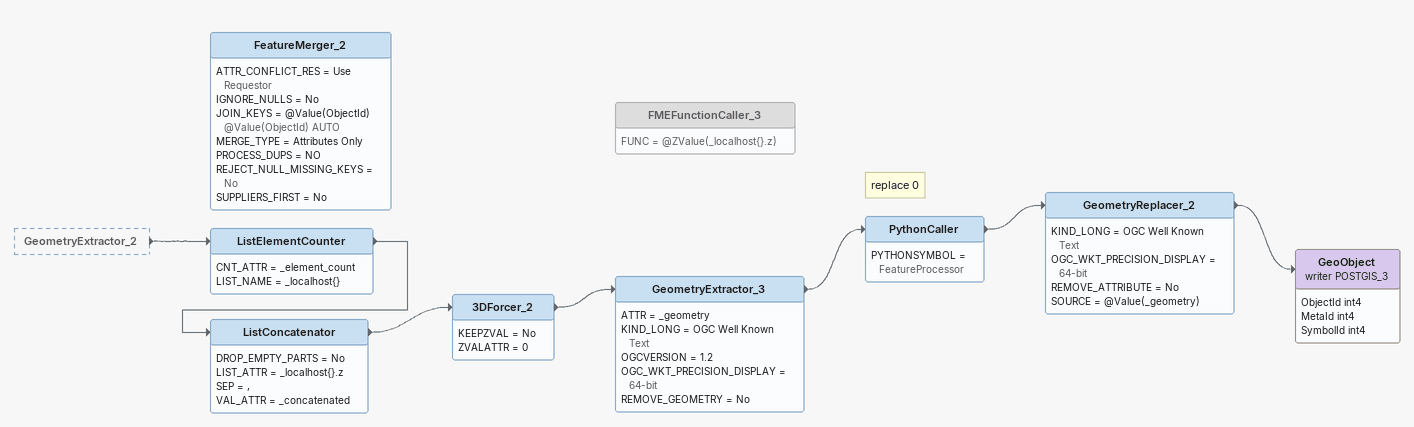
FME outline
GeometryExtractor_2 [outside]
    -> ListElementCounter
ListElementCounter
    CNT_ATTR = _element_count
    LIST_NAME = _localhost{}
    -> ListConcatenator
ListConcatenator
    DROP_EMPTY_PARTS = No
    LIST_ATTR = _localhost{}.z
    SEP = ,
    VAL_ATTR = _concatenated
    -> 3DForcer_2
3DForcer_2
    KEEPZVAL = No
    ZVALATTR = 0
    -> GeometryExtractor_3
GeometryExtractor_3
    ATTR = _geometry
    KIND_LONG = OGC Well Known Text
    OGCVERSION = 1.2
    OGC_WKT_PRECISION_DISPLAY = 64-bit
    REMOVE_GEOMETRY = No
    -> PythonCaller
Note: replace 0
PythonCaller
    PYTHONSYMBOL = FeatureProcessor
    -> GeometryReplacer_2
GeometryReplacer_2
    KIND_LONG = OGC Well Known Text
    OGC_WKT_PRECISION_DISPLAY = 64-bit
    REMOVE_ATTRIBUTE = No
    SOURCE = @Value(_geometry)
    -> GeoObject (writer POSTGIS_3)
GeoObject (writer POSTGIS_3)
    attributes: ObjectId int4, MetaId int4, SymbolId int4
FeatureMerger_2
    ATTR_CONFLICT_RES = Use Requestor
    IGNORE_NULLS = No
    JOIN_KEYS = @Value(ObjectId) @Value(ObjectId) AUTO
    MERGE_TYPE = Attributes Only
    PROCESS_DUPS = NO
    REJECT_NULL_MISSING_KEYS = No
    SUPPLIERS_FIRST = No
FMEFunctionCaller_3 [off]
    FUNC = @ZValue(_localhost{}.z)
